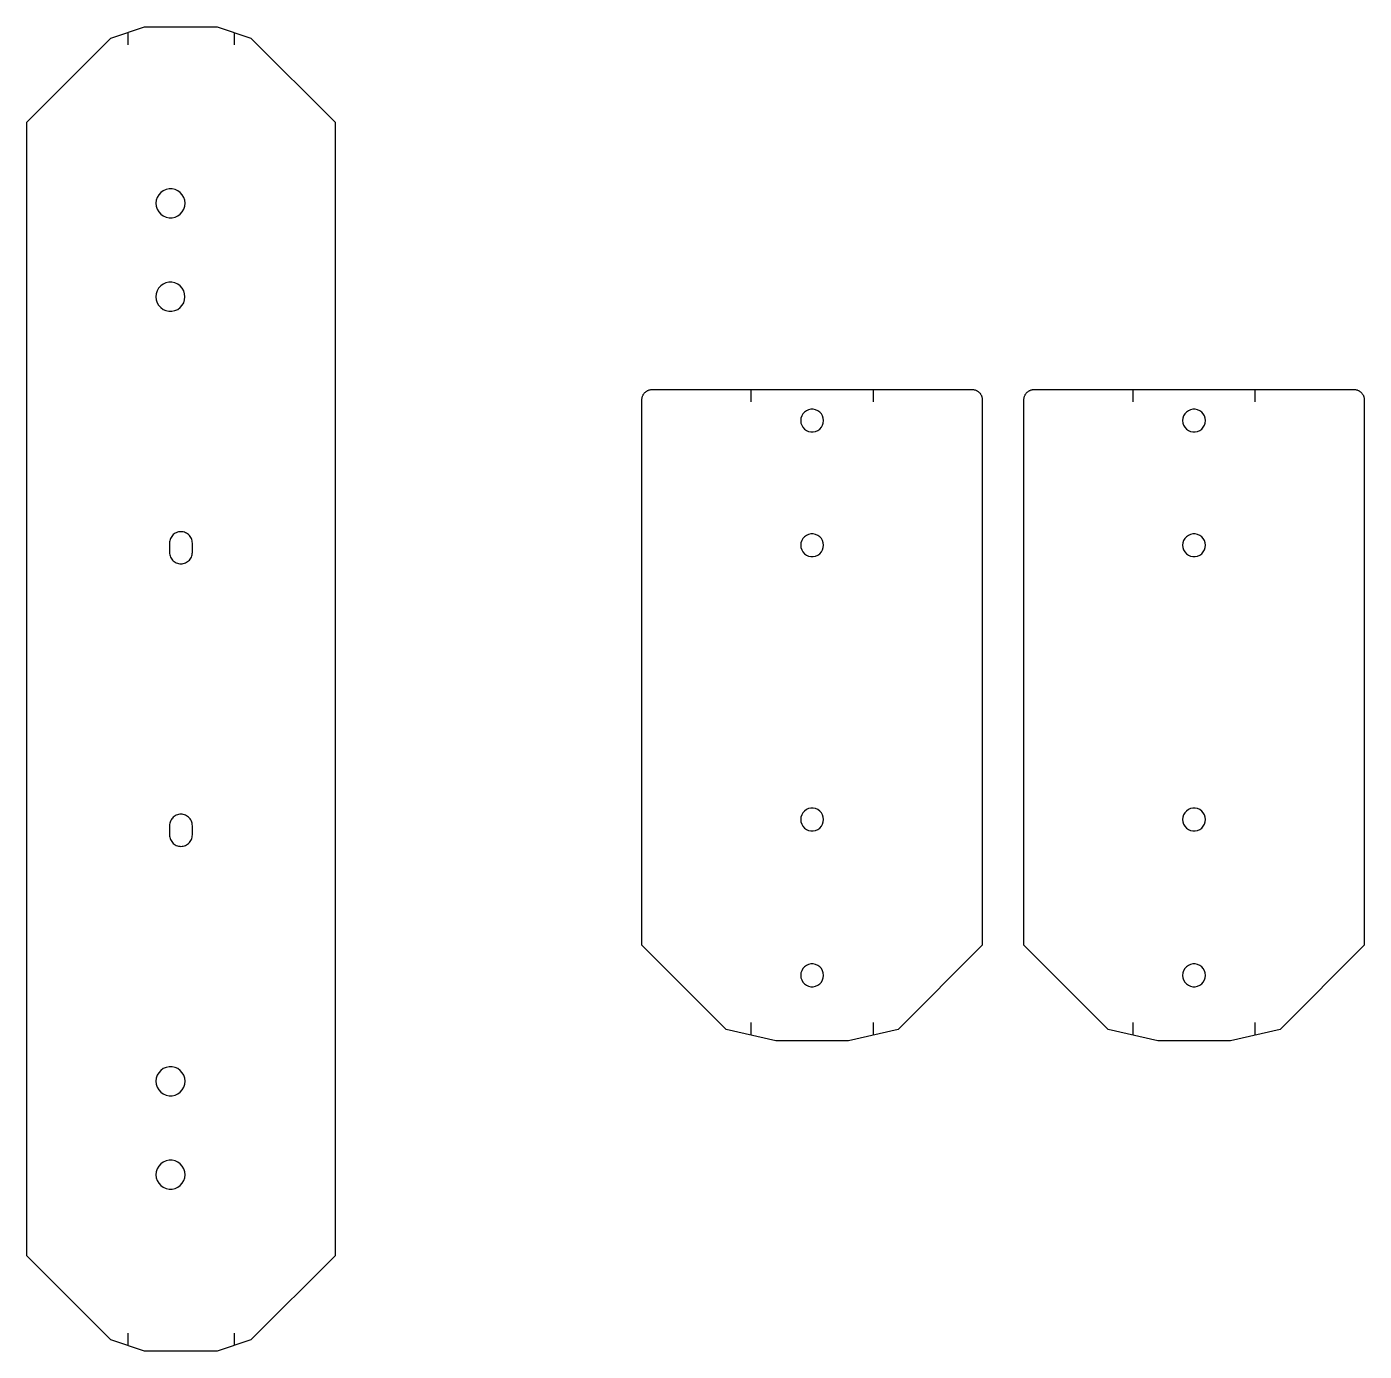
# Model space of a CAD drawing. Header units: metres. Extents: x -128 to 516, y -319 to 319.
import ezdxf

# ---------------------------------------------------------------- set-up
doc = ezdxf.new("R2010")
doc.units = ezdxf.units.M
doc.layers.add('BEND_LINES', color=1, linetype='Continuous')
doc.layers.add('CUT', color=3, linetype='Continuous')

msp = doc.modelspace()

# ---------------------------------------------------------------- linework, layer by layer
at = {"layer": 'BEND_LINES'}
for p, q in [((-79.11, 316), (-79.11, 310)), ((-27.89, 316), (-27.89, 310)), ((220.9, 144.18), (220.9, 138.18)), ((279.83, 138.18), (279.83, 144.18)), ((404.76, 144.18), (404.76, 138.18)), ((463.69, 138.18), (463.69, 144.18)), ((220.9, -160.57), (220.9, -166.57)), ((279.83, -166.57), (279.83, -160.57)), ((404.76, -160.57), (404.76, -166.57)), ((463.69, -166.57), (463.69, -160.57)), ((-79.11, -310), (-79.11, -316)), ((-27.89, -310), (-27.89, -316))]:
    msp.add_line(p, q, dxfattribs=at)
at = {"layer": 'CUT'}
for points in [[(-87.22, -313.25), (-127.72, -272.75), (-127.72, 272.75), (-87.22, 313.25), (-71, 318.75), (-36, 318.75), (-19.79, 313.25), (20.72, 272.75), (20.72, -272.75), (-19.79, -313.25), (-36, -318.75), (-71, -318.75), (-87.22, -313.25)], [(-52.1, 230.94), (-51.65, 232.34), (-51.49, 233.79), (-51.65, 235.25), (-52.1, 236.64), (-52.83, 237.91), (-53.81, 238.99), (-54.99, 239.85), (-56.33, 240.45), (-57.76, 240.75), (-59.23, 240.75), (-60.66, 240.45), (-61.99, 239.85), (-63.18, 238.99), (-64.16, 237.91), (-64.89, 236.64), (-65.34, 235.25), (-65.5, 233.79), (-65.34, 232.34), (-64.89, 230.94), (-64.16, 229.68), (-63.18, 228.59), (-61.99, 227.73), (-60.66, 227.13), (-59.23, 226.83), (-57.76, 226.83), (-56.33, 227.13), (-54.99, 227.73), (-53.81, 228.59), (-52.83, 229.68), (-52.1, 230.94)], [(-51.56, 188.79), (-51.71, 190.25), (-52.16, 191.64), (-52.89, 192.91), (-53.87, 193.99), (-55.06, 194.85), (-56.39, 195.45), (-57.83, 195.75), (-59.29, 195.75), (-60.72, 195.45), (-62.06, 194.85), (-63.24, 193.99), (-64.22, 192.91), (-64.95, 191.64), (-65.4, 190.25), (-65.56, 188.79), (-65.4, 187.34), (-64.95, 185.94), (-64.22, 184.68), (-63.24, 183.59), (-62.06, 182.73), (-60.72, 182.13), (-59.29, 181.83), (-57.83, 181.83), (-56.39, 182.13), (-55.06, 182.73), (-53.87, 183.59), (-52.89, 184.68), (-52.16, 185.94), (-51.71, 187.34), (-51.56, 188.79)], [(168.6, 140.47), (168.68, 140.72), (168.77, 140.97), (168.87, 141.21), (168.98, 141.45), (169.1, 141.68), (169.24, 141.9), (169.39, 142.12), (169.55, 142.33), (169.72, 142.53), (169.9, 142.71), (170.09, 142.9), (170.29, 143.06), (170.5, 143.22), (170.71, 143.37), (170.94, 143.51), (171.16, 143.63), (171.4, 143.75), (171.64, 143.85), (171.89, 143.93), (172.14, 144.01), (172.4, 144.07), (172.65, 144.12), (172.91, 144.15), (173.17, 144.17), (173.44, 144.18), (208.94, 144.18), (232.86, 144.18), (267.87, 144.18), (291.79, 144.18), (327.29, 144.18), (327.56, 144.17), (327.82, 144.15), (328.08, 144.12), (328.33, 144.07), (328.59, 144.01), (328.84, 143.93), (329.09, 143.85), (329.33, 143.75), (329.56, 143.63), (329.79, 143.51), (330.02, 143.37), (330.23, 143.22), (330.44, 143.06), (330.64, 142.9), (330.83, 142.71), (331.01, 142.53), (331.18, 142.33), (331.34, 142.12), (331.49, 141.9), (331.62, 141.68), (331.75, 141.45), (331.86, 141.21), (331.96, 140.97), (332.05, 140.72), (332.12, 140.47), (332.19, 140.22), (332.23, 139.96), (332.27, 139.7), (332.29, 139.44), (332.29, 139.18), (332.29, -123.32), (291.79, -163.82), (267.87, -169.32), (232.86, -169.32), (208.94, -163.82), (168.44, -123.32), (168.44, 139.18), (168.44, 139.44), (168.46, 139.7), (168.5, 139.96), (168.54, 140.22), (168.6, 140.47)], [(512.19, 144.07), (512.45, 144.01), (512.7, 143.93), (512.95, 143.85), (513.19, 143.75), (513.42, 143.63), (513.65, 143.51), (513.88, 143.37), (514.09, 143.22), (514.3, 143.06), (514.5, 142.9), (514.69, 142.71), (514.87, 142.53), (515.04, 142.33), (515.2, 142.12), (515.35, 141.9), (515.48, 141.68), (515.61, 141.45), (515.72, 141.21), (515.82, 140.97), (515.91, 140.72), (515.98, 140.47), (516.04, 140.22), (516.09, 139.96), (516.13, 139.7), (516.15, 139.44), (516.15, 139.18), (516.15, -123.32), (475.65, -163.82), (451.73, -169.32), (416.72, -169.32), (392.8, -163.82), (352.29, -123.32), (352.29, 139.18), (352.3, 139.44), (352.32, 139.7), (352.36, 139.96), (352.4, 140.22), (352.46, 140.47), (352.54, 140.72), (352.63, 140.97), (352.73, 141.21), (352.84, 141.45), (352.96, 141.68), (353.1, 141.9), (353.25, 142.12), (353.41, 142.33), (353.58, 142.53), (353.76, 142.71), (353.95, 142.9), (354.15, 143.06), (354.36, 143.22), (354.57, 143.37), (354.79, 143.51), (355.02, 143.63), (355.26, 143.75), (355.5, 143.85), (355.75, 143.93), (356, 144.01), (356.25, 144.07), (356.51, 144.12), (356.77, 144.15), (357.03, 144.17), (357.29, 144.18), (392.8, 144.18), (416.72, 144.18), (451.73, 144.18), (475.65, 144.18), (511.15, 144.18), (511.42, 144.17), (511.68, 144.15), (511.94, 144.12), (512.19, 144.07)], [(255.39, 126.94), (255.74, 128.03), (255.86, 129.18), (255.74, 130.32), (255.39, 131.42), (254.81, 132.41), (254.04, 133.27), (253.11, 133.94), (252.06, 134.41), (250.94, 134.65), (249.79, 134.65), (248.66, 134.41), (247.61, 133.94), (246.68, 133.27), (245.91, 132.41), (245.34, 131.42), (244.98, 130.32), (244.86, 129.18), (244.98, 128.03), (245.34, 126.94), (245.91, 125.95), (246.68, 125.09), (247.61, 124.42), (248.66, 123.95), (249.79, 123.71), (250.94, 123.71), (252.06, 123.95), (253.11, 124.42), (254.04, 125.09), (254.81, 125.95), (255.39, 126.94)], [(439.6, 128.03), (439.72, 129.18), (439.6, 130.32), (439.25, 131.42), (438.67, 132.41), (437.9, 133.27), (436.97, 133.94), (435.92, 134.41), (434.8, 134.65), (433.65, 134.65), (432.52, 134.41), (431.47, 133.94), (430.54, 133.27), (429.77, 132.41), (429.2, 131.42), (428.84, 130.32), (428.72, 129.18), (428.84, 128.03), (429.2, 126.94), (429.77, 125.95), (430.54, 125.09), (431.47, 124.42), (432.52, 123.95), (433.65, 123.71), (434.8, 123.71), (435.92, 123.95), (436.97, 124.42), (437.9, 125.09), (438.67, 125.95), (439.25, 126.94), (439.6, 128.03)], [(-54.64, 75.6), (-55.2, 75.45), (-55.74, 75.24), (-56.25, 74.98), (-56.73, 74.67), (-57.18, 74.31), (-57.59, 73.9), (-57.95, 73.45), (-58.26, 72.97), (-58.52, 72.46), (-58.73, 71.92), (-58.88, 71.36), (-58.97, 70.79), (-59, 70.22), (-59, 65.76), (-58.97, 65.19), (-58.88, 64.62), (-58.73, 64.06), (-58.52, 63.53), (-58.26, 63.01), (-57.95, 62.53), (-57.59, 62.08), (-57.18, 61.67), (-56.73, 61.31), (-56.25, 61), (-55.74, 60.74), (-55.2, 60.53), (-54.64, 60.38), (-54.07, 60.29), (-53.5, 60.26), (-52.92, 60.29), (-52.36, 60.38), (-51.8, 60.53), (-51.26, 60.74), (-50.75, 61), (-50.27, 61.31), (-49.82, 61.67), (-49.41, 62.08), (-49.05, 62.53), (-48.74, 63.01), (-48.48, 63.53), (-48.27, 64.06), (-48.12, 64.62), (-48.03, 65.19), (-48, 65.76), (-48, 70.22), (-48.03, 70.79), (-48.12, 71.36), (-48.27, 71.92), (-48.48, 72.46), (-48.74, 72.97), (-49.05, 73.45), (-49.41, 73.9), (-49.82, 74.31), (-50.27, 74.67), (-50.75, 74.98), (-51.26, 75.24), (-51.8, 75.45), (-52.36, 75.6), (-52.92, 75.69), (-53.5, 75.72), (-54.07, 75.69), (-54.64, 75.6)], [(254.81, 65.95), (255.39, 66.94), (255.74, 68.03), (255.86, 69.18), (255.74, 70.32), (255.39, 71.42), (254.81, 72.41), (254.04, 73.27), (253.11, 73.94), (252.06, 74.41), (250.94, 74.65), (249.79, 74.65), (248.66, 74.41), (247.61, 73.94), (246.68, 73.27), (245.91, 72.41), (245.34, 71.42), (244.98, 70.32), (244.86, 69.18), (244.98, 68.03), (245.34, 66.94), (245.91, 65.95), (246.68, 65.09), (247.61, 64.42), (248.66, 63.95), (249.79, 63.71), (250.94, 63.71), (252.06, 63.95), (253.11, 64.42), (254.04, 65.09), (254.81, 65.95)], [(439.25, 66.94), (439.6, 68.03), (439.72, 69.18), (439.6, 70.32), (439.25, 71.42), (438.67, 72.41), (437.9, 73.27), (436.97, 73.94), (435.92, 74.41), (434.8, 74.65), (433.65, 74.65), (432.52, 74.41), (431.47, 73.94), (430.54, 73.27), (429.77, 72.41), (429.2, 71.42), (428.84, 70.32), (428.72, 69.18), (428.84, 68.03), (429.2, 66.94), (429.77, 65.95), (430.54, 65.09), (431.47, 64.42), (432.52, 63.95), (433.65, 63.71), (434.8, 63.71), (435.92, 63.95), (436.97, 64.42), (437.9, 65.09), (438.67, 65.95), (439.25, 66.94)], [(254.04, -66.91), (254.81, -66.05), (255.39, -65.06), (255.74, -63.97), (255.86, -62.82), (255.74, -61.68), (255.39, -60.58), (254.81, -59.59), (254.04, -58.73), (253.11, -58.06), (252.06, -57.59), (250.94, -57.35), (249.79, -57.35), (248.66, -57.59), (247.61, -58.06), (246.68, -58.73), (245.91, -59.59), (245.34, -60.58), (244.98, -61.68), (244.86, -62.82), (244.98, -63.97), (245.34, -65.06), (245.91, -66.05), (246.68, -66.91), (247.61, -67.58), (248.66, -68.05), (249.79, -68.29), (250.94, -68.29), (252.06, -68.05), (253.11, -67.58), (254.04, -66.91)], [(438.67, -66.05), (439.25, -65.06), (439.6, -63.97), (439.72, -62.82), (439.6, -61.68), (439.25, -60.58), (438.67, -59.59), (437.9, -58.73), (436.97, -58.06), (435.92, -57.59), (434.8, -57.35), (433.65, -57.35), (432.52, -57.59), (431.47, -58.06), (430.54, -58.73), (429.77, -59.59), (429.2, -60.58), (428.84, -61.68), (428.72, -62.82), (428.84, -63.97), (429.2, -65.06), (429.77, -66.05), (430.54, -66.91), (431.47, -67.58), (432.52, -68.05), (433.65, -68.29), (434.8, -68.29), (435.92, -68.05), (436.97, -67.58), (437.9, -66.91), (438.67, -66.05)], [(-55.2, -60.55), (-55.74, -60.76), (-56.25, -61.02), (-56.73, -61.33), (-57.18, -61.69), (-57.59, -62.1), (-57.95, -62.55), (-58.26, -63.03), (-58.52, -63.54), (-58.73, -64.08), (-58.88, -64.64), (-58.97, -65.21), (-59, -65.78), (-59, -70.24), (-58.97, -70.81), (-58.88, -71.38), (-58.73, -71.94), (-58.52, -72.47), (-58.26, -72.99), (-57.95, -73.47), (-57.59, -73.92), (-57.18, -74.33), (-56.73, -74.69), (-56.25, -75), (-55.74, -75.26), (-55.2, -75.47), (-54.64, -75.62), (-54.07, -75.71), (-53.5, -75.74), (-52.92, -75.71), (-52.36, -75.62), (-51.8, -75.47), (-51.26, -75.26), (-50.75, -75), (-50.27, -74.69), (-49.82, -74.33), (-49.41, -73.92), (-49.05, -73.47), (-48.74, -72.99), (-48.48, -72.47), (-48.27, -71.94), (-48.12, -71.38), (-48.03, -70.81), (-48, -70.24), (-48, -65.78), (-48.03, -65.21), (-48.12, -64.64), (-48.27, -64.08), (-48.48, -63.54), (-48.74, -63.03), (-49.05, -62.55), (-49.41, -62.1), (-49.82, -61.69), (-50.27, -61.33), (-50.75, -61.02), (-51.26, -60.76), (-51.8, -60.55), (-52.36, -60.4), (-52.92, -60.31), (-53.5, -60.28), (-54.07, -60.31), (-54.64, -60.4), (-55.2, -60.55)], [(253.11, -142.58), (254.04, -141.91), (254.81, -141.05), (255.39, -140.06), (255.74, -138.97), (255.86, -137.82), (255.74, -136.68), (255.39, -135.58), (254.81, -134.59), (254.04, -133.73), (253.11, -133.06), (252.06, -132.59), (250.94, -132.35), (249.79, -132.35), (248.66, -132.59), (247.61, -133.06), (246.68, -133.73), (245.91, -134.59), (245.34, -135.58), (244.98, -136.68), (244.86, -137.82), (244.98, -138.97), (245.34, -140.06), (245.91, -141.05), (246.68, -141.91), (247.61, -142.58), (248.66, -143.05), (249.79, -143.29), (250.94, -143.29), (252.06, -143.05), (253.11, -142.58)], [(437.9, -141.91), (438.67, -141.05), (439.25, -140.06), (439.6, -138.97), (439.72, -137.82), (439.6, -136.68), (439.25, -135.58), (438.67, -134.59), (437.9, -133.73), (436.97, -133.06), (435.92, -132.59), (434.8, -132.35), (433.65, -132.35), (432.52, -132.59), (431.47, -133.06), (430.54, -133.73), (429.77, -134.59), (429.2, -135.58), (428.84, -136.68), (428.72, -137.82), (428.84, -138.97), (429.2, -140.06), (429.77, -141.05), (430.54, -141.91), (431.47, -142.58), (432.52, -143.05), (433.65, -143.29), (434.8, -143.29), (435.92, -143.05), (436.97, -142.58), (437.9, -141.91)], [(-51.65, -187.34), (-52.1, -185.94), (-52.83, -184.68), (-53.81, -183.59), (-54.99, -182.73), (-56.33, -182.13), (-57.76, -181.83), (-59.23, -181.83), (-60.66, -182.13), (-61.99, -182.73), (-63.18, -183.59), (-64.16, -184.68), (-64.89, -185.94), (-65.34, -187.34), (-65.5, -188.79), (-65.34, -190.25), (-64.89, -191.64), (-64.16, -192.91), (-63.18, -193.99), (-61.99, -194.85), (-60.66, -195.45), (-59.23, -195.75), (-57.76, -195.75), (-56.33, -195.45), (-54.99, -194.85), (-53.81, -193.99), (-52.83, -192.91), (-52.1, -191.64), (-51.65, -190.25), (-51.49, -188.79), (-51.65, -187.34)], [(-51.65, -235.25), (-51.49, -233.79), (-51.65, -232.34), (-52.1, -230.94), (-52.83, -229.68), (-53.81, -228.59), (-54.99, -227.73), (-56.33, -227.13), (-57.76, -226.83), (-59.23, -226.83), (-60.66, -227.13), (-61.99, -227.73), (-63.18, -228.59), (-64.16, -229.68), (-64.89, -230.94), (-65.34, -232.34), (-65.5, -233.79), (-65.34, -235.25), (-64.89, -236.64), (-64.16, -237.91), (-63.18, -238.99), (-61.99, -239.85), (-60.66, -240.45), (-59.23, -240.75), (-57.76, -240.75), (-56.33, -240.45), (-54.99, -239.85), (-53.81, -238.99), (-52.83, -237.91), (-52.1, -236.64), (-51.65, -235.25)]]:
    msp.add_lwpolyline(points, dxfattribs=at)

doc.saveas('drawing.dxf')
